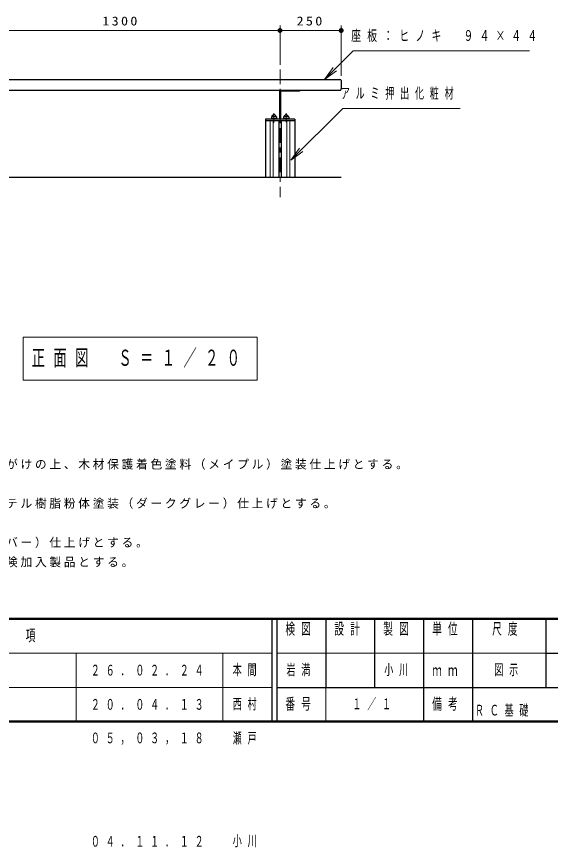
# Model space of a CAD drawing. Units: millimetres on the paper, scale 1:20. Extents: x -365 to 0, y -26 to 257.
# Drawn here: x -290.7 to -181.6, y -25.7 to 144.2 of the extents above; entities that cross this region are included whole.
import ezdxf

# ---------------------------------------------------------------- set-up
doc = ezdxf.new("R2010")
doc.units = ezdxf.units.MM
doc.linetypes.add('USER2', pattern=[6, 3, -1, 1, -1])
doc.layers.add('1_20', color=7, linetype='Continuous', lineweight=25)
doc.layers.add('NAKAMURA図枠', color=7, linetype='Continuous', lineweight=13)
doc.layers.add('99', color=7, linetype='Continuous')
doc.layers.add('CLASS1', color=7, linetype='Continuous')
doc.styles.add('ＭＳ ゴシック', font='')
doc.styles.get('ＭＳ ゴシック').set_extended_font_data('MS Gothic')

# ---------------------------------------------------------------- blocks, each defined once
blk = doc.blocks.new('filled_dot')
at = {"color": 0, "linetype": 'Continuous', "lineweight": -2, "const_width": 1.25}
blk.add_lwpolyline([(-0.625, 0, 1), (0.625, 0, 1)], format="xyb", close=True, dxfattribs=at)

msp = doc.modelspace()

# ---------------------------------------------------------------- linework, layer by layer
at = {"layer": '1_20', "lineweight": 13}
for p, q in [((-301.836, 141.353), (-236.836, 141.353)), ((-236.836, 134.353), (-236.836, 142.353)), ((-236.836, 141.353), (-224.336, 141.353)), ((-224.336, 132.103), (-224.336, 142.353)), ((-227.751, 131.318), (-225.984, 133.792)), ((-227.751, 131.318), (-225.63, 133.439)), ((-225.276, 133.085), (-227.751, 131.318)), ((-238.836, 122.903), (-238.836, 111.353)), ((-238.221, 122.903), (-238.221, 111.353)), ((-235.451, 122.903), (-235.451, 111.353)), ((-234.836, 122.903), (-234.836, 111.353)), ((-234.617, 114.814), (-232.849, 117.289)), ((-234.617, 114.814), (-232.495, 116.935)), ((-232.142, 116.582), (-234.617, 114.814)), ((-289.337, 78.629), (-289.337, 69.829)), ((-241.537, 78.629), (-289.337, 78.629)), ((-241.537, 69.829), (-241.537, 78.629)), ((-289.337, 69.829), (-241.537, 69.829))]:
    msp.add_line(p, q, dxfattribs=at)
at = {"layer": '1_20', "linetype": 'USER2', "lineweight": 13}
for p, q in [((-236.836, 133.403), (-236.836, 107.278)), ((-238.086, 124.479), (-238.086, 122.501)), ((-235.586, 124.479), (-235.586, 122.64))]:
    msp.add_line(p, q, dxfattribs=at)
at = {"layer": '1_20'}
for p, q in [((-314.086, 131.353), (-224.586, 131.353)), ((-224.336, 131.103), (-224.336, 129.403)), ((-314.086, 129.153), (-224.586, 129.153)), ((-232.836, 129.153), (-232.836, 128.928)), ((-236.949, 128.928), (-236.949, 123.203)), ((-232.836, 128.928), (-236.724, 128.928)), ((-236.724, 128.928), (-236.724, 123.203)), ((-239.836, 123.203), (-239.836, 111.353)), ((-233.836, 123.203), (-239.836, 123.203)), ((-233.836, 122.903), (-239.836, 122.903)), ((-237.561, 123.703), (-238.611, 123.703)), ((-238.611, 123.703), (-238.611, 123.203)), ((-237.561, 123.303), (-238.611, 123.303)), ((-237.561, 123.703), (-237.561, 123.203)), ((-237.086, 122.903), (-237.086, 111.353)), ((-236.586, 122.903), (-236.586, 111.353)), ((-236.111, 123.703), (-236.111, 123.203)), ((-235.061, 123.703), (-236.111, 123.703)), ((-235.061, 123.303), (-236.111, 123.303)), ((-235.061, 123.703), (-235.061, 123.203)), ((-233.836, 123.203), (-233.836, 111.353)), ((-298.836, 111.353), (-224.336, 111.353))]:
    msp.add_line(p, q, dxfattribs=at)
at = {"layer": '1_20', "lineweight": 13}
for points in [[(-227.751, 131.318), (-221.864, 137.205), (-185.85, 137.205)], [(-234.617, 114.814), (-224.01, 125.421), (-199.99, 125.421)]]:
    msp.add_lwpolyline(points, dxfattribs=at)
at = {"layer": '1_20'}
for centre, radius, start, end in [((-224.586, 131.103), 0.25, 0, 89.99998), ((-236.724, 128.928), 0.225, 90, 180), ((-224.586, 129.403), 0.25, 270, 0.00001), ((-238.086, 123.703), 0.425, 360, 180), ((-235.586, 123.703), 0.425, 360, 180)]:
    msp.add_arc(centre, radius, start, end, dxfattribs=at)
at = {"layer": 'NAKAMURA図枠', "lineweight": 50}
for p, q in [((-365, 21), (0, 21)), ((-365, 0), (0, 0))]:
    msp.add_line(p, q, dxfattribs=at)
at = {"layer": 'NAKAMURA図枠', "color": 211, "lineweight": 25}
for p, q in [((-238.5, 21), (-238.5, 0)), ((-237.5, 21), (-237.5, 0)), ((-227.5, 21), (-227.5, 7)), ((-217.5, 21), (-217.5, 7)), ((-207.5, 21), (-207.5, 0)), ((-197.5, 21), (-197.5, 7)), ((-182.5, 21), (-182.5, 7)), ((-182.5, 14), (-70, 14)), ((-237.5, 7), (0, 7))]:
    msp.add_line(p, q, dxfattribs=at)
at = {"layer": 'NAKAMURA図枠'}
for p, q in [((-365, 14), (-238.5, 14)), ((-278.5, 14), (-278.5, 0)), ((-248.5, 14), (-248.5, 0)), ((-237.5, 14), (-182.5, 14)), ((-365, 7), (-238.5, 7)), ((-227.5, 7), (-227.5, 0))]:
    msp.add_line(p, q, dxfattribs=at)
at = {"layer": 'NAKAMURA図枠', "lineweight": 25}
msp.add_line((-197.5, 7), (-197.5, 0), dxfattribs=at)

# ---------------------------------------------------------------- block references
at = {"layer": '1_20', "lineweight": 13, "xscale": 0.4, "yscale": 0.4, "rotation": 180}
for p in [(-236.836, 141.353), (-224.336, 141.353)]:
    msp.add_blockref('filled_dot', p, dxfattribs=at)

# ---------------------------------------------------------------- texts
at = {"layer": '1_20', "style": 'ＭＳ ゴシック'}
for s, insert, char_height, attachment_point in [('\\T1.33;\\W1.15;1300', (-269.336, 142.353), 1.833, 8), ('\\T1.33;\\W1.15;250', (-230.586, 142.353), 1.833, 8), ('\\T1.64;\\W0.65;座板：ヒノキ\u3000９４×４４', (-222.292, 140.205), 2.199, 4), ('\\T1.64;\\W0.6;アルミ押出化粧材', (-224.406, 128.421), 2.199, 4), ('\\T1.64;\\W0.6;正面図\u3000Ｓ＝１／２０', (-265.437, 74.229), 3.299, 5)]:
    msp.add_mtext(s, dxfattribs=dict(at, insert=insert, char_height=char_height, attachment_point=attachment_point))
at = {"layer": '99', "char_height": 2.199, "style": 'ＭＳ ゴシック'}
for s, insert, attachment_point in [('\\T1.64;\\W0.6;本間', (-246.5, 10.5), 4), ('\\T1.64;\\W0.6;岩満', (-232.5, 10.5), 5), ('\\T1.64;\\W0.6;小川', (-212.5, 10.5), 5), ('\\T1.64;\\W0.6;図示', (-190, 10.5), 5), ('\\T1.64;\\W0.6;２６．０２．２４', (-275.5, 10.5), 4), ('\\T1.64;\\W0.6;２０．０４．１３', (-275.5, 3.5), 4), ('\\T1.64;\\W0.6;西村', (-246.5, 3.5), 4), ('\\T1.64;\\W0.6;１／１', (-217.5, 3.5), 5), ('\\T1.64;\\W0.6;ＲＣ基礎', (-197, 1), 7), ('\\T1.64;\\W0.6;０５，０３，１８', (-275.5, -3.5), 4), ('\\T1.64;\\W0.6;瀬戸', (-246.5, -3.5), 4), ('\\T1.64;\\W0.6;０４．１１．１２', (-275.5, -24.5), 4), ('\\T1.64;\\W0.6;小川', (-246.5, -24.5), 4)]:
    msp.add_mtext(s, dxfattribs=dict(at, insert=insert, attachment_point=attachment_point))
at = {"layer": 'CLASS1', "char_height": 1.76, "attachment_point": 7, "style": 'ＭＳ ゴシック'}
for s, insert in [('\\T1.23;木材は、ヒノキ（一等材）とし、カンナ・ペーパーがけの上、木材保護着色塗料（メイプル）塗装仕上げとする。', (-360.755, 51.512)), ('\\T1.23;座フレームは、電気亜鉛メッキ処理の上、ポリエステル樹脂粉体塗装（ダークグレー）仕上げとする。', (-360.755, 43.512)), ('\\T1.23;アルミ押出化粧材は、アルマイト（シャンパンシルバー）仕上げとする。', (-360.755, 35.512)), ('\\T1.23;本製品は、（一社）日本公園施設業協会賠償責任保険加入製品とする。', (-360.755, 31.512))]:
    msp.add_mtext(s, dxfattribs=dict(at, insert=insert))
at = {"layer": 'NAKAMURA図枠', "color": 4, "char_height": 2.346, "style": 'ＭＳ ゴシック'}
for s, insert, attachment_point in [('\\T1.64;\\W0.6;検図', (-232.5, 20.167), 2), ('\\T1.64;\\W0.6;設計', (-222.5, 20.167), 2), ('\\T1.64;\\W0.6;製図', (-212.5, 20.167), 2), ('\\T1.64;\\W0.6;単位', (-202.5, 20.167), 2), ('\\T1.64;\\W0.6;尺度', (-190.25, 20.167), 2), ('\\T1.64;\\W0.6;改\u3000\u3000訂\u3000\u3000事\u3000\u3000項', (-301.75, 17.5), 5), ('\\T1.64;\\W0.6;ｍｍ', (-202.5, 10.5), 5), ('\\T1.64;\\W0.6;番号', (-232.5, 3.5), 5), ('\\T1.64;\\W0.6;備考', (-202.5, 3.5), 5)]:
    msp.add_mtext(s, dxfattribs=dict(at, insert=insert, attachment_point=attachment_point))

doc.saveas('drawing.dxf')
